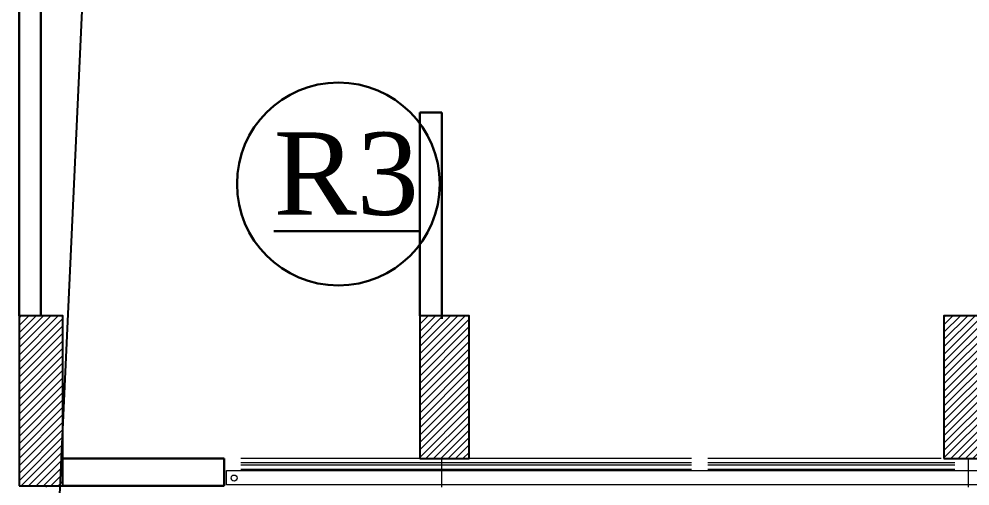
# Model space of a CAD drawing. Extents: x 847 to 949, y 444 to 823.
# Drawn here: x 882.02 to 890.68, y 678.44 to 682.69 of the extents above; entities that cross this region are included whole.
import ezdxf

# ---------------------------------------------------------------- set-up
doc = ezdxf.new("R2010")
doc.units = 0
doc.header["$MEASUREMENT"] = 0
doc.linetypes.add('CENTERX2', pattern=[4, 2.5, -0.5, 0.5, -0.5])
doc.layers.get('0').update_dxf_attribs({"linetype": 'CONTINUOUS', "lineweight": 30})
for name, color, linetype, lineweight in [('AC-TEXT', 15, 'CONTINUOUS', 30), ('axis', 1, 'CENTERX2', 5), ('Column', 6, 'CONTINUOUS', 25), ('Elevation', 150, 'CONTINUOUS', 18), ('hatch', 252, 'CONTINUOUS', 9), ('piping', 15, 'CONTINUOUS', 30), ('Wall', 5, 'CONTINUOUS', 30), ('WINDOW', 4, 'CONTINUOUS', 5)]:
    doc.layers.add(name, color=color, linetype=linetype, lineweight=lineweight)
doc.styles.add('AC', font='romans.shx', dxfattribs={"height": 0.2})
doc.dimstyles.get("Standard").update_dxf_attribs({"dimtxt": 0.12, "dimasz": 0.05, "dimexe": 0.18, "dimexo": 0.0625, "dimgap": 0.09, "dimtad": 0, "dimtih": 1, "dimtoh": 1, "dimzin": 0, "dimdsep": 46, "dimtxsty": 'Standard', "dimblk": 'DOT', "dimcen": 0.09, "dimadec": 0, "dimazin": 0, "dimtfac": 1, "dimtofl": 0, "dimtmove": 0, "dimatfit": 3, "dimldrblk": 'DOT', "dimfxl": 1, "dimtolj": 1, "dimtzin": 0, "dimarcsym": 0})
pattern_1 = [(45, (1091.426775, 364.369844), (-0.0336759605, 0.0336759605), [])]

# ---------------------------------------------------------------- blocks, each defined once
blk = doc.blocks.new('A$C11ED6BD5')
at = {"layer": 'axis', "color": 0, "ltscale": 0.3}
for p, q in [((-27.05, -2.4111), (-27.05, 0.25)), ((-22.25, -2.4111), (-22.25, 0.25)), ((-30.65, -2.4111), (-30.65, 0))]:
    blk.add_line(p, q, dxfattribs=at)
blk = doc.blocks.new('_Dot')
at = {"color": 0, "linetype": 'ByBlock', "lineweight": -2}
blk.add_line((-0.5, 0), (-1, 0), dxfattribs=at)
at = {"color": 0, "linetype": 'ByBlock', "const_width": 0.5}
blk.add_lwpolyline([(-0.25, 0, 1), (0.25, 0, 1)], format="xyb", close=True, dxfattribs=at)

msp = doc.modelspace()

# ---------------------------------------------------------------- hatches: boundary and pattern name
at = {"layer": 'hatch'}
h = msp.add_hatch(dxfattribs=at)
h.set_pattern_fill('ANSI31', color=252, scale=0.015, style=0)
h.set_pattern_definition(pattern_1)
h.paths.add_polyline_path([(882.0196, 678.4419), (882.4196, 678.4419), (882.4196, 679.9919), (882.0196, 679.9919)])
h = msp.add_hatch(dxfattribs=at)
h.set_pattern_fill('ANSI31', color=252, scale=0.015, style=0)
h.set_pattern_definition([(45, (1091.476775, 364.619844), (-0.0336759605, 0.0336759605), [])])
h.paths.add_polyline_path([(885.6696, 678.6919), (886.1196, 678.6919), (886.1196, 679.9919), (885.6696, 679.9919)])
h = msp.add_hatch(dxfattribs=at)
h.set_pattern_fill('ANSI31', color=252, scale=0.015, style=0)
h.set_pattern_definition(pattern_1)
h.paths.add_polyline_path([(890.4446, 678.6919), (890.8946, 678.6919), (890.8946, 679.9919), (890.4446, 679.9919)])

# ---------------------------------------------------------------- linework, layer by layer
at = {"layer": 'Column', "color": 252}
for points in [[(882.0196, 678.4419), (882.4196, 678.4419), (882.4196, 679.9919), (882.0196, 679.9919)], [(885.6696, 678.6919), (886.1196, 678.6919), (886.1196, 679.9919), (885.6696, 679.9919)], [(890.4446, 678.6919), (890.8946, 678.6919), (890.8946, 679.9919), (890.4446, 679.9919)]]:
    msp.add_lwpolyline(points, close=True, dxfattribs=at)
at = {"layer": 'Elevation', "color": 252}
msp.add_lwpolyline([(883.9096, 678.5819), (897.5596, 678.5819), (897.5596, 678.4519), (883.9096, 678.4519)], close=True, dxfattribs=at)
msp.add_circle((883.9789, 678.514), 0.0273, dxfattribs=at)
at = {"layer": 'piping', "color": 2, "linetype": 'Continuous'}
msp.add_circle((884.9292, 681.1914), 0.9239, dxfattribs=at)
at = {"layer": 'Wall', "color": 252, "linetype": 'Continuous'}
for p, q in [((885.6696, 681.8419), (885.8696, 681.8419)), ((883.8896, 678.6919), (882.4196, 678.6919)), ((883.8896, 678.6919), (883.8896, 678.4419)), ((883.8896, 678.4419), (882.4196, 678.4419))]:
    msp.add_line(p, q, dxfattribs=at)
for points in [[(882.0196, 686.9082), (882.0196, 679.9919)], [(882.2196, 682.9419), (882.2196, 679.9919)], [(882.2196, 682.9419), (882.2196, 679.9919)], [(885.6696, 681.8419), (885.6696, 679.9919)], [(885.8696, 681.8419), (885.8696, 679.9624)]]:
    msp.add_lwpolyline(points, dxfattribs=at)
at = {"layer": 'WINDOW', "color": 252, "linetype": 'Continuous'}
for p, q in [((888.1446, 678.6919), (884.0396, 678.6919)), ((888.1446, 678.6519), (884.0396, 678.6519)), ((888.1446, 678.6319), (884.0396, 678.6319)), ((890.4196, 678.6919), (888.2946, 678.6919)), ((890.5446, 678.6519), (888.2946, 678.6519)), ((890.5446, 678.6319), (888.2946, 678.6319)), ((888.1446, 678.5919), (884.0396, 678.5919)), ((890.5446, 678.5919), (888.2946, 678.5919))]:
    msp.add_line(p, q, dxfattribs=at)

# ---------------------------------------------------------------- block references
at = {"layer": 'axis', "color": 252}
msp.add_blockref('A$C11ED6BD5', (912.9196, 678.4419), dxfattribs=at)

# ---------------------------------------------------------------- texts
at = {"layer": 'piping', "color": 2, "linetype": 'Continuous', "insert": (884.3399, 681.6612), "char_height": 0.75, "width": 18.560817, "attachment_point": 1, "style": 'AC'}
msp.add_mtext('\\A1;{\\fTimes New Roman|b0|i0|c0|p18;\\L\\C1;R3\\fArial|b0|i0|c0|p34;\\l\\P\\fTimes New Roman|b0|i0|c0|p18;\\C34;  }', dxfattribs=at)

# ---------------------------------------------------------------- leaders
at = {"layer": 'AC-TEXT', "color": 7, "linetype": 'Continuous'}
msp.add_leader([(882.6219, 683.3903), (882.2946, 676.3853), (879.4101, 676.3853)], dimstyle='Standard', override={"dimgap": 0.09, "dimtad": 0}, dxfattribs=at)

doc.saveas('drawing.dxf')
